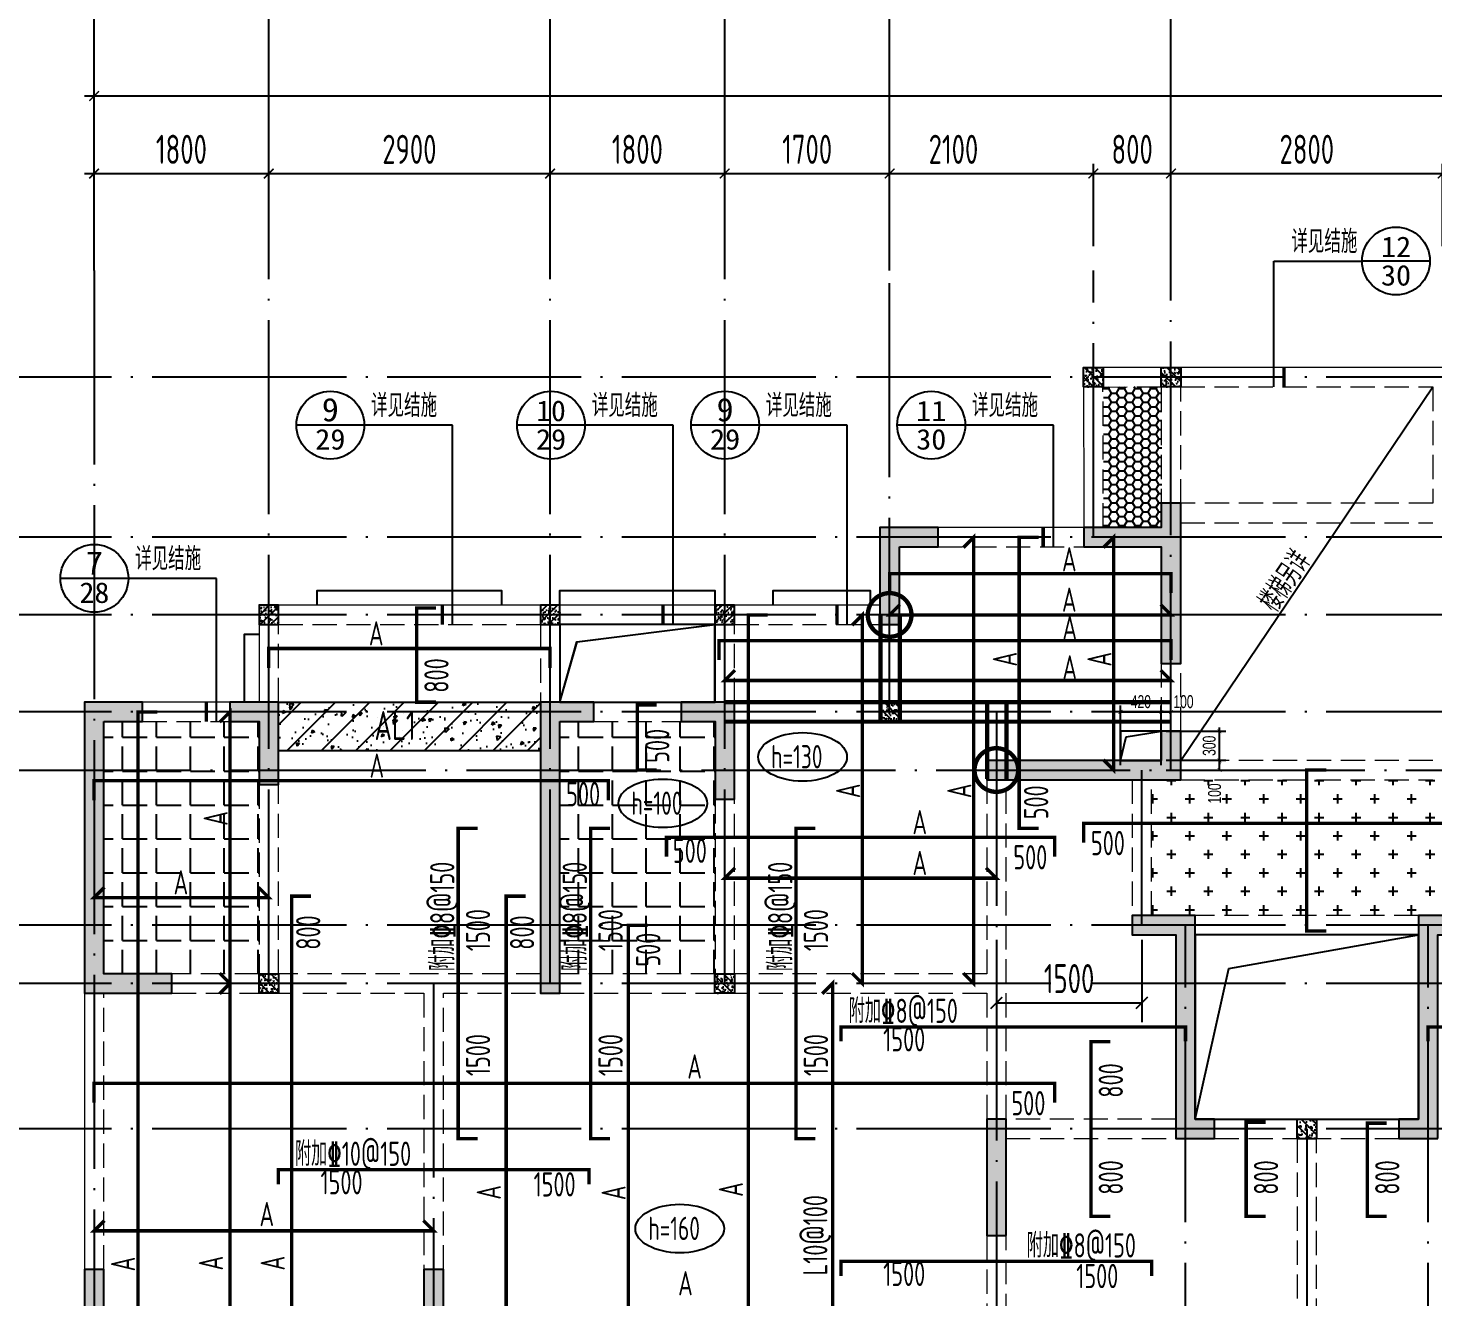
# Model space of a CAD drawing. Extents: x -461650 to 361314, y 245336 to 769729.
# Drawn here: x -11996 to 2484, y 435404 to 448485 of the extents above; entities that cross this region are included whole.
import ezdxf
from ezdxf.enums import TextEntityAlignment as Align

# ---------------------------------------------------------------- set-up
doc = ezdxf.new("R2010")
doc.units = 0
doc.header["$LTSCALE"] = 1000
doc.linetypes.add('DASH', pattern=[0.35, 0.25, -0.1])
doc.linetypes.add('DOTE', pattern=[2.42, 2, -0.2, 0.02, -0.2])
doc.layers.get('0').update_dxf_attribs({"linetype": 'CONTINUOUS'})
doc.layers.get('DEFPOINTS').update_dxf_attribs({"linetype": 'CONTINUOUS'})
doc.layers.add('+公共字体', color=7, linetype='CONTINUOUS', lineweight=20)
for name, color, linetype in [('A-AXIS', 1, 'CONTINUOUS'), ('A-DOTE', 10, 'DOTE'), ('BEAM', 4, 'DASH'), ('DIM_IDEN', 67, 'CONTINUOUS'), ('PUB_TEXT', 2, 'CONTINUOUS'), ('ROOF', 183, 'CONTINUOUS'), ('S-B板填充', 251, 'CONTINUOUS'), ('S-B板标注', 3, 'CONTINUOUS'), ('S-B板配筋', 6, 'CONTINUOUS'), ('S-B板配筋号', 7, 'CONTINUOUS'), ('S-C承台编号', 6, 'CONTINUOUS'), ('S-D洞口', 4, 'CONTINUOUS'), ('S-D洞口标注', 3, 'CONTINUOUS'), ('S-L主梁线', 4, 'DASH'), ('S-Q墙填充', 252, 'CONTINUOUS'), ('S-Q墙实线', 6, 'CONTINUOUS'), ('S-Q墙标注', 3, 'CONTINUOUS'), ('S-Y一般标注', 3, 'CONTINUOUS'), ('S-板正筋', 2, 'CONTINUOUS'), ('S-构造柱', 212, 'CONTINUOUS'), ('TEXT', 2, 'CONTINUOUS'), ('水平筋标注', 7, 'CONTINUOUS'), ('看线', 251, 'CONTINUOUS')]:
    doc.layers.add(name, color=color, linetype=linetype)
doc.layers.add('配箍校核', color=34, linetype='CONTINUOUS', plot=False)
doc.styles.add('_TCH_AXIS', font='COMPLEX', dxfattribs={"bigfont": 'GBCBIG'})
doc.styles.add('_TCH_LABEL', font='simhei.ttf')
doc.styles.add('TSSD_DIMENSION', font='Tssdeng.shx', dxfattribs={"width": 0.7, "bigfont": 'tssdchn.shx'})
doc.styles.add('TSSD_REIN', font='tssdeng.shx', dxfattribs={"width": 0.7, "height": 300, "bigfont": 'tssdchn.shx'})
doc.styles.add('结构文字', font='zstxt.shx', dxfattribs={"width": 0.7, "bigfont": 'zshz.shx'})
doc.dimstyles.new('STRUCK', dxfattribs={"dimtxt": 400, "dimasz": 121, "dimexe": 200, "dimexo": 150, "dimgap": 115, "dimtad": 1, "dimdec": 0, "dimdsep": 46, "dimtxsty": '结构文字', "dimblk": 'ARCHTICK', "dimcen": 400, "dimclrd": 3, "dimclre": 3, "dimclrt": 7, "dimadec": 0, "dimazin": 0, "dimtfac": 1, "dimtdec": 0, "dimtix": 1, "dimtmove": 2, "dimatfit": 3, "dimldrblk": '_DIMX', "dimfxl": 0, "dimtolj": 1, "dimtzin": 0, "dimarcsym": 0})
doc.dimstyles.new('STRUCK30', dxfattribs={"dimscale": 0.33333, "dimtxt": 400, "dimasz": 121, "dimexe": 200, "dimexo": 150, "dimgap": 115, "dimtad": 1, "dimdec": 0, "dimdsep": 46, "dimtxsty": '结构文字', "dimblk": 'ARCHTICK', "dimcen": 400, "dimclrd": 3, "dimclre": 3, "dimclrt": 7, "dimadec": 0, "dimazin": 0, "dimtfac": 1, "dimtdec": 0, "dimtix": 1, "dimtmove": 2, "dimatfit": 3, "dimldrblk": '_DIMX', "dimfxl": 0, "dimtolj": 1, "dimtzin": 0, "dimarcsym": 0})
doc.dimstyles.new('TSSD_100_100', dxfattribs={"dimtxt": 300, "dimasz": 100, "dimexe": 100, "dimexo": 250, "dimgap": 100, "dimtad": 1, "dimdec": 0, "dimzin": 0, "dimdsep": 46, "dimtxsty": 'TSSD_DIMENSION', "dimblk": 'ARCHTICK', "dimcen": 0, "dimdle": 100, "dimclrt": 7, "dimadec": 0, "dimazin": 0, "dimtfac": 1, "dimtdec": 0, "dimtix": 1, "dimtmove": 2, "dimatfit": 3, "dimldrblk": 'ARCHTICK', "dimfxl": 0, "dimtolj": 1, "dimtzin": 0, "dimarcsym": 0})

# ---------------------------------------------------------------- blocks, each defined once
blk = doc.blocks.new('_ArchTick')
at = {"color": 0, "linetype": 'ByBlock', "const_width": 0.15}
blk.add_lwpolyline([(-0.5, -0.5), (0.5, 0.5)], dxfattribs=at)
blk = doc.blocks.new('*D289')
at = {"layer": 'DEFPOINTS', "color": 0}
for p in [(6400, 19250), (4600, 18250), (6400, 18250)]:
    blk.add_point(p, dxfattribs=at)
at = {"layer": 'S-Y一般标注', "color": 0, "lineweight": -2}
for p, q in [((4600, 18500), (4600, 19350)), ((6400, 18500), (6400, 19350)), ((4500, 19250), (6500, 19250))]:
    blk.add_line(p, q, dxfattribs=at)
at = {"layer": 'S-Y一般标注', "color": 0, "lineweight": -2, "xscale": 100, "yscale": 100, "zscale": 100, "rotation": 180}
blk.add_blockref('_ArchTick', (4600, 19250), dxfattribs=at)
at = {"layer": 'S-Y一般标注', "color": 0, "lineweight": -2, "xscale": 100, "yscale": 100, "zscale": 100}
blk.add_blockref('_ArchTick', (6400, 19250), dxfattribs=at)
at = {"layer": 'S-Y一般标注', "color": 7, "insert": (5500, 19500), "char_height": 300, "attachment_point": 5, "style": 'TSSD_DIMENSION'}
blk.add_mtext('\\A1;1800', dxfattribs=at)
blk = doc.blocks.new('*D290')
at = {"layer": 'DEFPOINTS', "color": 0}
for p in [(9300, 19250), (6400, 18250), (9300, 18250)]:
    blk.add_point(p, dxfattribs=at)
at = {"layer": 'S-Y一般标注', "color": 0, "lineweight": -2}
for p, q in [((6400, 18500), (6400, 19350)), ((9300, 18500), (9300, 19350)), ((6300, 19250), (9400, 19250))]:
    blk.add_line(p, q, dxfattribs=at)
at = {"layer": 'S-Y一般标注', "color": 0, "lineweight": -2, "xscale": 100, "yscale": 100, "zscale": 100, "rotation": 180}
blk.add_blockref('_ArchTick', (6400, 19250), dxfattribs=at)
at = {"layer": 'S-Y一般标注', "color": 0, "lineweight": -2, "xscale": 100, "yscale": 100, "zscale": 100}
blk.add_blockref('_ArchTick', (9300, 19250), dxfattribs=at)
at = {"layer": 'S-Y一般标注', "color": 7, "insert": (7850, 19500), "char_height": 300, "attachment_point": 5, "style": 'TSSD_DIMENSION'}
blk.add_mtext('\\A1;2900', dxfattribs=at)
blk = doc.blocks.new('*D291')
at = {"layer": 'DEFPOINTS', "color": 0}
for p in [(11100, 19250), (9300, 18250), (11100, 18250)]:
    blk.add_point(p, dxfattribs=at)
at = {"layer": 'S-Y一般标注', "color": 0, "lineweight": -2}
for p, q in [((9300, 18500), (9300, 19350)), ((11100, 18500), (11100, 19350)), ((9200, 19250), (11200, 19250))]:
    blk.add_line(p, q, dxfattribs=at)
at = {"layer": 'S-Y一般标注', "color": 0, "lineweight": -2, "xscale": 100, "yscale": 100, "zscale": 100, "rotation": 180}
blk.add_blockref('_ArchTick', (9300, 19250), dxfattribs=at)
at = {"layer": 'S-Y一般标注', "color": 0, "lineweight": -2, "xscale": 100, "yscale": 100, "zscale": 100}
blk.add_blockref('_ArchTick', (11100, 19250), dxfattribs=at)
at = {"layer": 'S-Y一般标注', "color": 7, "insert": (10200, 19500), "char_height": 300, "attachment_point": 5, "style": 'TSSD_DIMENSION'}
blk.add_mtext('\\A1;1800', dxfattribs=at)
blk = doc.blocks.new('*D292')
at = {"layer": 'DEFPOINTS', "color": 0}
for p in [(12800, 19250), (11100, 18250), (12800, 18250)]:
    blk.add_point(p, dxfattribs=at)
at = {"layer": 'S-Y一般标注', "color": 0, "lineweight": -2}
for p, q in [((11100, 18500), (11100, 19350)), ((12800, 18500), (12800, 19350)), ((11000, 19250), (12900, 19250))]:
    blk.add_line(p, q, dxfattribs=at)
at = {"layer": 'S-Y一般标注', "color": 0, "lineweight": -2, "xscale": 100, "yscale": 100, "zscale": 100, "rotation": 180}
blk.add_blockref('_ArchTick', (11100, 19250), dxfattribs=at)
at = {"layer": 'S-Y一般标注', "color": 0, "lineweight": -2, "xscale": 100, "yscale": 100, "zscale": 100}
blk.add_blockref('_ArchTick', (12800, 19250), dxfattribs=at)
at = {"layer": 'S-Y一般标注', "color": 7, "insert": (11950, 19500), "char_height": 300, "attachment_point": 5, "style": 'TSSD_DIMENSION'}
blk.add_mtext('\\A1;1700', dxfattribs=at)
blk = doc.blocks.new('*D293')
at = {"layer": 'DEFPOINTS', "color": 0}
for p in [(14900, 19250), (12800, 18250), (14900, 18250)]:
    blk.add_point(p, dxfattribs=at)
at = {"layer": 'S-Y一般标注', "color": 0, "lineweight": -2}
for p, q in [((12800, 18500), (12800, 19350)), ((14900, 18500), (14900, 19350)), ((12700, 19250), (15000, 19250))]:
    blk.add_line(p, q, dxfattribs=at)
at = {"layer": 'S-Y一般标注', "color": 0, "lineweight": -2, "xscale": 100, "yscale": 100, "zscale": 100, "rotation": 180}
blk.add_blockref('_ArchTick', (12800, 19250), dxfattribs=at)
at = {"layer": 'S-Y一般标注', "color": 0, "lineweight": -2, "xscale": 100, "yscale": 100, "zscale": 100}
blk.add_blockref('_ArchTick', (14900, 19250), dxfattribs=at)
at = {"layer": 'S-Y一般标注', "color": 7, "insert": (13458, 19500), "char_height": 300, "attachment_point": 5, "style": 'TSSD_DIMENSION'}
blk.add_mtext('\\A1;2100', dxfattribs=at)
blk = doc.blocks.new('*D294')
at = {"layer": 'DEFPOINTS', "color": 0}
for p in [(18500, 19250), (15700, 18250), (18500, 18250)]:
    blk.add_point(p, dxfattribs=at)
at = {"layer": 'S-Y一般标注', "color": 0, "lineweight": -2}
for p, q in [((15700, 18500), (15700, 19350)), ((18500, 18500), (18500, 19350)), ((15600, 19250), (18600, 19250))]:
    blk.add_line(p, q, dxfattribs=at)
at = {"layer": 'S-Y一般标注', "color": 0, "lineweight": -2, "xscale": 100, "yscale": 100, "zscale": 100, "rotation": 180}
blk.add_blockref('_ArchTick', (15700, 19250), dxfattribs=at)
at = {"layer": 'S-Y一般标注', "color": 0, "lineweight": -2, "xscale": 100, "yscale": 100, "zscale": 100}
blk.add_blockref('_ArchTick', (18500, 19250), dxfattribs=at)
at = {"layer": 'S-Y一般标注', "color": 7, "insert": (17100, 19500), "char_height": 300, "attachment_point": 5, "style": 'TSSD_DIMENSION'}
blk.add_mtext('\\A1;2800', dxfattribs=at)
blk = doc.blocks.new('*D311')
at = {"layer": 'DEFPOINTS', "color": 0}
for p in [(54600, 20050), (4600, 18250), (54600, 18250)]:
    blk.add_point(p, dxfattribs=at)
at = {"layer": 'S-Y一般标注', "color": 0, "lineweight": -2}
for p, q in [((4600, 18500), (4600, 20150)), ((54600, 18500), (54600, 20150)), ((4500, 20050), (54700, 20050))]:
    blk.add_line(p, q, dxfattribs=at)
at = {"layer": 'S-Y一般标注', "color": 0, "lineweight": -2, "xscale": 100, "yscale": 100, "zscale": 100, "rotation": 180}
blk.add_blockref('_ArchTick', (4600, 20050), dxfattribs=at)
at = {"layer": 'S-Y一般标注', "color": 0, "lineweight": -2, "xscale": 100, "yscale": 100, "zscale": 100}
blk.add_blockref('_ArchTick', (54600, 20050), dxfattribs=at)
at = {"layer": 'S-Y一般标注', "color": 7, "insert": (29600, 20300), "char_height": 300, "attachment_point": 5, "style": 'TSSD_DIMENSION'}
blk.add_mtext('\\A1;50000', dxfattribs=at)
blk = doc.blocks.new('*D322')
at = {"layer": 'DEFPOINTS', "color": 0}
for p in [(15700, 19250), (14900, 18250), (15700, 18250)]:
    blk.add_point(p, dxfattribs=at)
at = {"layer": 'S-Y一般标注', "color": 0, "lineweight": -2}
for p, q in [((14900, 18500), (14900, 19350)), ((15700, 18500), (15700, 19350)), ((14800, 19250), (15800, 19250))]:
    blk.add_line(p, q, dxfattribs=at)
at = {"layer": 'S-Y一般标注', "color": 0, "lineweight": -2, "xscale": 100, "yscale": 100, "zscale": 100, "rotation": 180}
blk.add_blockref('_ArchTick', (14900, 19250), dxfattribs=at)
at = {"layer": 'S-Y一般标注', "color": 0, "lineweight": -2, "xscale": 100, "yscale": 100, "zscale": 100}
blk.add_blockref('_ArchTick', (15700, 19250), dxfattribs=at)
at = {"layer": 'S-Y一般标注', "color": 7, "insert": (15300, 19500), "char_height": 300, "attachment_point": 5, "style": 'TSSD_DIMENSION'}
blk.add_mtext('\\A1;800', dxfattribs=at)
blk = doc.blocks.new('20210729.03504727')
at = {"layer": '看线', "color": 202, "ltscale": 0.5}
for points in [[(1800, 10800), (1800, 10950), (3700, 10950), (3700, 10800)], [(4300, 10800), (4300, 10950), (5900, 10950), (5900, 10800)], [(6500, 10800), (6500, 10950), (7500, 10950), (7500, 10800)], [(1050, 9800), (1050, 10500), (1200, 10500)]]:
    blk.add_lwpolyline(points, dxfattribs=at)
blk = doc.blocks.new('*D2920')
at = {"layer": 'DEFPOINTS', "color": 0}
for p in [(-316, 441236), (284, 441236), (-316, 440936)]:
    blk.add_point(p, dxfattribs=at)
at = {"layer": 'S-D洞口标注', "color": 3, "lineweight": -2}
for p, q in [((-266, 441236), (351, 441236)), ((284, 441236), (284, 441276)), ((284, 440936), (284, 441236)), ((-266, 440936), (351, 440936)), ((284, 440936), (284, 440895))]:
    blk.add_line(p, q, dxfattribs=at)
at = {"layer": 'S-D洞口标注', "color": 3, "lineweight": -2, "xscale": 40.33293, "yscale": 40.33293, "zscale": 40.33293}
for p, rotation in [((284, 441236), 270), ((284, 440936), 90)]:
    blk.add_blockref('_ArchTick', p, dxfattribs=dict(at, rotation=rotation))
at = {"layer": 'S-D洞口标注', "color": 7, "insert": (179, 441086), "char_height": 133.3, "attachment_point": 5, "rotation": 90, "style": '结构文字'}
blk.add_mtext('\\A1;300', dxfattribs=at)
blk = doc.blocks.new('_DIMX')
blk.add_line((-150, 0), (150, 0))
at = {"const_width": 50}
blk.add_lwpolyline([(-70, -70), (70, 70)], dxfattribs=at)
blk = doc.blocks.new('*D2921')
at = {"layer": 'DEFPOINTS', "color": 0}
for p in [(-316, 441435), (-736, 440835), (-316, 440836)]:
    blk.add_point(p, dxfattribs=at)
at = {"layer": 'S-D洞口标注', "color": 3, "lineweight": -2}
for p, q in [((-736, 440885), (-736, 441502)), ((-736, 441435), (-316, 441435)), ((-316, 440886), (-316, 441502))]:
    blk.add_line(p, q, dxfattribs=at)
at = {"layer": 'S-D洞口标注', "color": 3, "lineweight": -2, "xscale": 40.33293, "yscale": 40.33293, "zscale": 40.33293, "rotation": 180}
blk.add_blockref('_ArchTick', (-736, 441435), dxfattribs=at)
at = {"layer": 'S-D洞口标注', "color": 3, "lineweight": -2, "xscale": 40.33293, "yscale": 40.33293, "zscale": 40.33293}
blk.add_blockref('_ArchTick', (-316, 441435), dxfattribs=at)
at = {"layer": 'S-D洞口标注', "color": 7, "insert": (-526, 441540), "char_height": 133.3, "attachment_point": 5, "style": '结构文字'}
blk.add_mtext('\\A1;420', dxfattribs=at)
blk = doc.blocks.new('*D2922')
at = {"layer": 'DEFPOINTS', "color": 0}
for p in [(-216, 441435), (-316, 440836), (-216, 440836)]:
    blk.add_point(p, dxfattribs=at)
at = {"layer": 'S-D洞口标注', "color": 3, "lineweight": -2}
for p, q in [((-316, 440886), (-316, 441502)), ((-316, 441435), (-216, 441435)), ((-216, 440886), (-216, 441502))]:
    blk.add_line(p, q, dxfattribs=at)
at = {"layer": 'S-D洞口标注', "color": 3, "lineweight": -2, "xscale": 40.33293, "yscale": 40.33293, "zscale": 40.33293, "rotation": 180}
blk.add_blockref('_ArchTick', (-316, 441435), dxfattribs=at)
at = {"layer": 'S-D洞口标注', "color": 3, "lineweight": -2, "xscale": 40.33293, "yscale": 40.33293, "zscale": 40.33293}
blk.add_blockref('_ArchTick', (-216, 441435), dxfattribs=at)
at = {"layer": 'S-D洞口标注', "color": 7, "insert": (-87, 441540), "char_height": 133.3, "attachment_point": 5, "style": '结构文字'}
blk.add_mtext('\\A1;100', dxfattribs=at)
blk = doc.blocks.new('*D2923')
at = {"layer": 'DEFPOINTS', "color": 0}
for p in [(-316, 440936), (284, 440936), (-316, 440836)]:
    blk.add_point(p, dxfattribs=at)
at = {"layer": 'S-D洞口标注', "color": 3, "lineweight": -2}
for p, q in [((-266, 440936), (351, 440936)), ((284, 440836), (284, 440936)), ((-266, 440836), (351, 440836))]:
    blk.add_line(p, q, dxfattribs=at)
at = {"layer": 'S-D洞口标注', "color": 3, "lineweight": -2, "xscale": 40.33293, "yscale": 40.33293, "zscale": 40.33293}
for p, rotation in [((284, 440936), 90), ((284, 440836), 270)]:
    blk.add_blockref('_ArchTick', p, dxfattribs=dict(at, rotation=rotation))
at = {"layer": 'S-D洞口标注', "color": 7, "insert": (234, 440594), "char_height": 133.3, "attachment_point": 5, "rotation": 90, "style": '结构文字'}
blk.add_mtext('\\A1;100', dxfattribs=at)
blk = doc.blocks.new('20210803.22403995')
at = {"layer": '+公共字体', "color": 2, "const_width": 45}
for points in [[(-856038, -168387, 1), (-856038, -167937, 1), (-856038, -168387, -1)], [(-854938, -169986, 1), (-854938, -169536, 1), (-854938, -169986, -1)]]:
    blk.add_lwpolyline(points, format="xyb", dxfattribs=at)
blk = doc.blocks.new('20210807.15312446')
at = {"layer": 'S-Q墙填充'}
h = blk.add_hatch(color=252, dxfattribs=at)
h.dxf.hatch_style = 1
h.paths.add_polyline_path([(72216, 67840), (72216, 68190), (72016, 68190), (72016, 67940), (71216, 67940), (71216, 67740), (72016, 67740), (72016, 66540), (72216, 66540)])
h = blk.add_hatch(color=252, dxfattribs=at)
h.dxf.hatch_style = 1
h.paths.add_polyline_path([(69316, 67740), (69716, 67740), (69716, 67940), (69116, 67940), (69116, 66940), (69316, 66940)])
h = blk.add_hatch(color=252, dxfattribs=at)
h.dxf.hatch_style = 1
h.paths.add_polyline_path([(61116, 65940), (61516, 65940), (61516, 66140), (60916, 66140), (60916, 63140), (61816, 63140), (61816, 63340), (61116, 63340)])
h = blk.add_hatch(color=252, dxfattribs=at)
h.dxf.hatch_style = 1
h.paths.add_polyline_path([(62916, 66140), (62416, 66140), (62416, 65940), (62716, 65940), (62716, 65290), (62916, 65290)])
h = blk.add_hatch(color=252, dxfattribs=at)
h.dxf.hatch_style = 1
h.paths.add_polyline_path([(65816, 65940), (66166, 65940), (66166, 66140), (65616, 66140), (65616, 63140), (65816, 63140)])
h = blk.add_hatch(color=252, dxfattribs=at)
h.dxf.hatch_style = 1
h.paths.add_polyline_path([(67616, 66140), (67066, 66140), (67066, 65940), (67416, 65940), (67416, 65140), (67616, 65140)])
h = blk.add_hatch(color=252, dxfattribs=at)
h.dxf.hatch_style = 1
h.paths.add_polyline_path([(72216, 65340), (72216, 65840), (72016, 65840), (72016, 65540), (71816, 65540), (70216, 65540), (70216, 65340), (71816, 65340)])
h = blk.add_hatch(color=252, dxfattribs=at)
h.dxf.hatch_style = 1
h.paths.add_polyline_path([(72366, 61840), (72366, 63940), (71716, 63940), (71716, 63740), (72166, 63740), (72166, 61640), (72566, 61640), (72566, 61840)])
h = blk.add_hatch(color=252, dxfattribs=at)
h.dxf.hatch_style = 1
h.paths.add_polyline_path([(74866, 61640), (74866, 63740), (75316, 63740), (75316, 63940), (74666, 63940), (74666, 61840), (74466, 61840), (74466, 61640)])
h = blk.add_hatch(color=252, dxfattribs=at)
h.dxf.hatch_style = 1
h.paths.add_polyline_path([(70416, 60640), (70416, 61840), (70216, 61840), (70216, 60640)])
h = blk.add_hatch(color=252, dxfattribs=at)
h.dxf.hatch_style = 1
h.paths.add_polyline_path([(61116, 58640), (61116, 60290), (60916, 60290), (60916, 58640)])
h = blk.add_hatch(color=252, dxfattribs=at)
h.dxf.hatch_style = 1
h.paths.add_polyline_path([(64616, 60290), (64416, 60290), (64416, 58840), (63716, 58840), (63616, 58840), (63616, 58640), (63716, 58640), (64616, 58640)])
at = {"layer": 'S-D洞口', "color": 5}
for points in [[(65816, 66140), (67416, 66140), (67416, 66940), (65816, 66940), (65816, 66140), (65993, 66762), (67416, 66940)], [(72366, 61840), (74666, 61840), (74666, 63740), (72366, 63740), (72366, 61840), (72712, 63393), (74666, 63740)]]:
    blk.add_lwpolyline(points, dxfattribs=at)
at = {"layer": 'S-L主梁线', "linetype": 'ByBlock', "lineweight": 18}
for p, q in [((72116, 69590), (71215, 69589)), ((71215, 69589), (71216, 67940)), ((74915, 69590), (72116, 69590)), ((71216, 67940), (69716, 67940)), ((62716, 67140), (62716, 66140)), ((65716, 67140), (62716, 67140)), ((67516, 67140), (65716, 67140)), ((69116, 67140), (67516, 67140)), ((65816, 66940), (67416, 66940)), ((65816, 66140), (65816, 66940)), ((67416, 66940), (67416, 66140)), ((62416, 66140), (61516, 66140)), ((67066, 66140), (66166, 66140)), ((72366, 63740), (74666, 63740)), ((60916, 63140), (60916, 60290)), ((73516, 61840), (72566, 61840)), ((74466, 61840), (73516, 61840))]:
    blk.add_line(p, q, dxfattribs=at)
at = {"layer": 'S-L主梁线', "linetype": 'DASH', "lineweight": 18}
for p, q in [((71415, 69389), (72016, 69390)), ((71416, 67940), (71415, 69389)), ((72016, 69390), (72016, 68190)), ((72216, 69390), (74815, 69390)), ((72216, 68190), (72216, 69390)), ((74815, 69390), (74816, 68190)), ((74816, 68190), (72216, 68190)), ((72216, 67990), (74816, 67990)), ((69716, 67740), (71216, 67740)), ((62916, 66940), (65616, 66940)), ((62916, 66140), (62916, 66940)), ((65616, 66940), (65616, 66140)), ((67616, 66940), (69116, 66940)), ((67616, 66140), (67616, 66940)), ((72016, 66540), (72016, 65840)), ((72216, 65840), (72216, 66540)), ((61516, 65940), (62416, 65940)), ((66166, 65940), (67066, 65940)), ((74816, 65540), (72216, 65540)), ((70216, 65340), (70216, 63340)), ((70416, 63240), (70416, 65340)), ((71716, 65340), (71716, 63940)), ((71916, 63940), (71916, 65340)), ((72216, 65340), (74816, 65340)), ((62716, 65290), (62716, 63340)), ((62916, 63340), (62916, 65290)), ((67416, 65140), (67416, 63340)), ((67616, 63340), (67616, 65140)), ((74666, 63940), (72366, 63940)), ((62716, 63340), (61816, 63340)), ((64516, 63340), (62916, 63340)), ((65616, 63340), (64516, 63340)), ((67416, 63340), (65816, 63340)), ((70216, 63340), (67616, 63340)), ((61116, 60290), (61116, 63140)), ((61816, 63140), (62816, 63140)), ((62816, 63140), (64416, 63140)), ((64416, 63140), (64416, 60290)), ((64616, 63140), (65616, 63140)), ((64616, 60290), (64616, 63140)), ((65816, 63140), (67516, 63140)), ((67516, 63140), (70216, 63140)), ((70216, 63140), (70216, 61840)), ((70416, 61840), (70416, 63240)), ((72166, 61840), (70416, 61840)), ((70416, 61640), (72166, 61640)), ((72566, 61640), (73516, 61640)), ((73416, 61640), (73416, 57640)), ((73516, 61640), (74466, 61640)), ((73616, 57640), (73616, 61640)), ((70216, 60640), (70216, 59090)), ((70416, 59090), (70416, 60640))]:
    blk.add_line(p, q, dxfattribs=at)
at = {"layer": 'S-Q墙实线'}
for points in [[(72216, 67840), (72216, 68190), (72016, 68190), (72016, 67940), (71216, 67940), (71216, 67740), (72016, 67740), (72016, 66540), (72216, 66540), (72216, 67840)], [(63716, 58840), (63616, 58840), (63616, 58640), (63716, 58640), (64616, 58640), (64616, 60290), (64416, 60290), (64416, 58840), (63716, 58840)]]:
    blk.add_lwpolyline(points, dxfattribs=at)
for points in [[(69316, 67740), (69716, 67740), (69716, 67940), (69116, 67940), (69116, 66940), (69316, 66940)], [(61116, 65940), (61516, 65940), (61516, 66140), (60916, 66140), (60916, 63140), (61816, 63140), (61816, 63340), (61116, 63340)], [(62916, 66140), (62416, 66140), (62416, 65940), (62716, 65940), (62716, 65290), (62916, 65290)], [(65816, 65940), (66166, 65940), (66166, 66140), (65616, 66140), (65616, 63140), (65816, 63140)], [(67616, 66140), (67066, 66140), (67066, 65940), (67416, 65940), (67416, 65140), (67616, 65140)], [(72216, 65340), (72216, 65840), (72016, 65840), (72016, 65540), (71816, 65540), (70216, 65540), (70216, 65340), (71816, 65340)], [(72366, 61840), (72366, 63940), (71716, 63940), (71716, 63740), (72166, 63740), (72166, 61640), (72566, 61640), (72566, 61840)], [(74866, 61640), (74866, 63740), (75316, 63740), (75316, 63940), (74666, 63940), (74666, 61840), (74466, 61840), (74466, 61640)], [(70416, 60640), (70416, 61840), (70216, 61840), (70216, 60640)], [(61116, 58640), (61116, 60290), (60916, 60290), (60916, 58640)]]:
    blk.add_lwpolyline(points, close=True, dxfattribs=at)
blk = doc.blocks.new('20210730.02141516')
at = {"layer": 'S-构造柱'}
h = blk.add_hatch(dxfattribs=at)
h.set_pattern_fill('ARMORED', color=256, scale=15, angle=-90, style=0)
h.set_pattern_definition([(320, (-154189.41, 3278673.45), (-9.4128202, -107.5890274), [11.25, -123.75]), (265, (-154189.41, 3278673.45), (112.82882, 20.8127), [9, -99]), (10.4514, (-154190.19, 3278664.49), (103.4159313, -86.7764073), [9.5610285, -105.1713168]), (316.1842, (-154159.41, 3278673.45), (-24.827852, -160.0861573), [16.875, -185.625]), (6.6356, (-154161.48, 3278660.11), (146.117681, -140.199406), [14.341543, -157.75695]), (261.1842, (-154159.41, 3278673.45), (146.11779, -140.199292), [13.5, -148.5]), (291, (-154166.91, 3278658.45), (-60.3928336, -89.5360578), [11.25, -123.75]), (236, (-154166.91, 3278658.45), (108.7725068, -36.4972998), [9, -99]), (341.4514, (-154171.94, 3278650.99), (48.3795745, -126.0333943), [9.5610285, -105.1713168]), (307.5, (-154189.41, 3278673.454), (49.93407807, -1.8239783), [0, -97.8, 0, -100.5, 0, -99.375]), (277.5, (-154189.41, 3278673.454), (59.1617568, -39.4604306), [0, -57.3, 0, -95.55, 0, -37.875]), (237.5, (-154189.41, 3278706.904), (-3.38323076, -80.07336543), [0, -37.5, 0, -117, 0, -155.25]), (227.5, (-154189.41, 3278721.904), (15.0157473, -87.4779254), [0, -48.75, 0, -77.7, 0, -110.25]), (315, (-154189.41, 3278673.454), (53.0330086, 53.0330086), [])])
h.paths.add_polyline_path([(200, 200), (200, 0), (0, 0), (0, 200)])
blk.add_lwpolyline([(200, 200), (200, 0), (0, 0), (0, 200)], close=True, dxfattribs=at)
blk = doc.blocks.new('20210809.18285270')
at = {"layer": 'ROOF', "rotation": 359.9999999538236}
for p in [(10300, 12550), (11100, 12550), (8200, 9100)]:
    blk.add_blockref('20210730.02141516', p, dxfattribs=at)
at = {"layer": 'ROOF', "xscale": -1}
for p in [(2000, 10100), (4900, 10100), (6700, 10100)]:
    blk.add_blockref('20210730.02141516', p, dxfattribs=at)
at = {"layer": 'ROOF'}
for p in [(1800, 6300), (6500, 6300), (12500, 4800)]:
    blk.add_blockref('20210730.02141516', p, dxfattribs=at)
blk = doc.blocks.new('*D431')
at = {"layer": 'DEFPOINTS', "color": 0}
for p in [(-205458, -4859), (-203959, -4859), (-203959, -5659)]:
    blk.add_point(p, dxfattribs=at)
at = {"layer": 'S-Q墙标注', "color": 3, "lineweight": -2}
for p, q in [((-205458, -5009), (-205458, -5859)), ((-203959, -5009), (-203959, -5859)), ((-205458, -5659), (-203959, -5659))]:
    blk.add_line(p, q, dxfattribs=at)
at = {"layer": 'S-Q墙标注', "color": 3, "lineweight": -2, "xscale": 121, "yscale": 121, "zscale": 121, "rotation": 180}
blk.add_blockref('_ArchTick', (-205458, -5659), dxfattribs=at)
at = {"layer": 'S-Q墙标注', "color": 3, "lineweight": -2, "xscale": 121, "yscale": 121, "zscale": 121}
blk.add_blockref('_ArchTick', (-203959, -5659), dxfattribs=at)
at = {"layer": 'S-Q墙标注', "color": 7, "insert": (-204709, -5409), "char_height": 300, "attachment_point": 5, "style": 'TSSD_REIN'}
blk.add_mtext('\\A1;1500', dxfattribs=at)
blk = doc.blocks.new('20210810.07360379')
at = {"layer": 'DIM_IDEN'}
for p, q in [((12508, 15853), (13417, 15853)), ((12508, 14555), (12508, 15853)), ((14117, 15853), (13417, 15853)), ((3132, 14161), (2432, 14161)), ((4041, 14161), (3132, 14161)), ((4041, 12105), (4041, 14161)), ((5407, 14161), (4707, 14161)), ((6316, 14161), (5407, 14161)), ((6316, 12105), (6316, 14161)), ((7201, 14161), (6501, 14161)), ((8110, 14161), (7201, 14161)), ((8110, 12105), (8110, 14161)), ((9326, 14161), (8626, 14161)), ((10235, 14161), (9326, 14161)), ((10235, 12905), (10235, 14161)), ((700, 12581), (0, 12581)), ((1609, 12581), (700, 12581)), ((1609, 11105), (1609, 12581))]:
    blk.add_line(p, q, dxfattribs=at)
at = {"layer": 'DIM_IDEN', "const_width": 35}
for points in [[(12613, 14555), (12613, 14755)], [(10130, 12905), (10130, 13105)], [(3936, 12105), (3936, 12305)], [(6211, 12105), (6211, 12305)], [(8005, 12105), (8005, 12305)], [(1504, 11105), (1504, 11305)]]:
    blk.add_lwpolyline(points, dxfattribs=at)
at = {"layer": 'DIM_IDEN'}
for centre in [(13767, 15853), (2782, 14161), (5057, 14161), (6851, 14161), (8976, 14161), (350, 12581)]:
    blk.add_circle(centre, 350, dxfattribs=at)
at = {"layer": 'PUB_TEXT', "style": '_TCH_AXIS'}
for p in [(12688, 15936), (3202, 14245), (5477, 14245), (7271, 14245), (9396, 14245), (770, 12665)]:
    blk.add_text('详见结施', height=236.3, dxfattribs=at).set_placement(p)
at = {"layer": 'PUB_TEXT', "style": '_TCH_LABEL'}
for s, height, width, p, p2 in [('12', 211.6, 1.022989, (13612, 15894), (13923, 15894)), ('30', 212, 1.017143, (13612, 15600), (13922, 15600)), ('9', 242, 1.011364, (2694, 14200), (2870, 14200)), ('10', 213.8, 0.988889, (4905, 14202), (5209, 14202)), ('9', 242, 1.011364, (6763, 14200), (6939, 14200)), ('11', 210.8, 1.034884, (8819, 14202), (9133, 14202)), ('29', 211.6, 1.022989, (2626, 13909), (2938, 13909)), ('29', 211.6, 1.022989, (4902, 13909), (5213, 13909)), ('29', 211.6, 1.022989, (6696, 13909), (7007, 13909)), ('30', 212, 1.017143, (8821, 13909), (9131, 13909)), ('7', 241, 1.053254, (259, 12620), (441, 12620)), ('28', 212.3, 1.011364, (196, 12328), (504, 12328))]:
    blk.add_text(s, height=height, dxfattribs=dict(at, width=width)).set_placement(p, p2, align=Align.FIT)
blk = doc.blocks.new('20210726.16395156')
at = {"layer": 'A-AXIS'}
for p, q in [((4600, 18249.9), (4600, 21049.9)), ((6400, 18249.9), (6400, 21049.9)), ((9300, 18249.9), (9300, 21049.9)), ((11100, 18249.9), (11100, 21049.9)), ((12800, 18249.9), (12800, 21049.9)), ((15700, 18249.9), (15700, 21049.9))]:
    blk.add_line(p, q, dxfattribs=at)
at = {"layer": 'A-DOTE'}
for p, q in [((4600, 18249.9), (4600, 3600)), ((6400, 10900), (6400, 18249.9)), ((9300, 10900), (9300, 18249.9)), ((11100, 10900), (11100, 18249.9)), ((12800, 13700), (12800, 18249.9)), ((14900, 15500), (14900, 18249.9)), ((15700, 13100.3), (15700, 18249.9)), ((55600, 17150), (3600, 17150)), ((55600, 15500), (3600, 15500)), ((55600, 14700), (3600, 14700)), ((55600, 13700), (3600, 13700)), ((13900.2, 13700), (13900, 3600)), ((3600, 13100.3), (55600, 13100.3)), ((15400, 11500), (15400, 13100)), ((55600, 11500), (3600, 11500)), ((15850, 3600), (15850, 11500)), ((18350, 3600), (18350, 11500)), ((55600, 10900), (3600, 10900)), ((8100, 10900), (8100, 3600)), ((55600, 9400), (3600, 9400)), ((17100, 9400), (17100, 3600))]:
    blk.add_line(p, q, dxfattribs=at)
at = {"layer": 'S-Y一般标注'}
for base, p1, p2, picture, middle in [((54600, 20049.9), (4600, 18249.9), (54600, 18249.9), '*D311', (29600, 20299.9)), ((6400, 19249.9), (4600, 18249.9), (6400, 18249.9), '*D289', (5500, 19499.9)), ((9300, 19249.9), (6400, 18249.9), (9300, 18249.9), '*D290', (7850, 19499.9)), ((11100, 19249.9), (9300, 18249.9), (11100, 18249.9), '*D291', (10200, 19499.9)), ((12800, 19249.9), (11100, 18249.9), (12800, 18249.9), '*D292', (11950, 19499.9)), ((15700, 19249.9), (14900, 18249.9), (15700, 18249.9), '*D322', (15300, 19499.9)), ((18500, 19249.9), (15700, 18249.9), (18500, 18249.9), '*D294', (17100, 19499.9))]:
    dim = blk.add_linear_dim(base=base, p1=p1, p2=p2, dimstyle='TSSD_100_100', dxfattribs=at)
    dim.commit()
    dim.dimension.update_dxf_attribs({"geometry": picture, "text_midpoint": middle})
dim = blk.add_linear_dim(base=(14900, 19249.9), p1=(12800, 18249.9), p2=(14900, 18249.9), dimstyle='TSSD_100_100', dxfattribs=at)
dim.commit()
dim.dimension.update_dxf_attribs({"geometry": '*D293', "text_midpoint": (13458.1, 19499.9), "dimtype": 160})
blk = doc.blocks.new('20210810.19092027')
at = {"layer": 'S-Q墙标注'}
dim = blk.add_linear_dim(base=(96017.8, 61274), p1=(94518, 62074), p2=(96017.8, 62074), dimstyle='STRUCK', override={"dimtxt": 300, "dimgap": 100, "dimtxsty": 'TSSD_REIN'}, dxfattribs=at)
dim.commit()
dim.dimension.update_dxf_attribs({"geometry": '*D431', "text_midpoint": (95267.9, 61524), "insert": (299976.5, 66933)})

msp = doc.modelspace()

# ---------------------------------------------------------------- hatches: boundary and pattern name
at = {"layer": 'BEAM', "linetype": 'ByBlock'}
h = msp.add_hatch(dxfattribs=at)
h.set_pattern_fill('ARMORED', color=252, scale=50, angle=180, style=0)
h.set_pattern_definition([(230, (-227186.93, 2355456.6), (-358.63009, 31.376067), [37.5, -412.5]), (175, (-227186.93, 2355456.6), (69.37567, -376.09607), [30, -330]), (280.4514, (-227216.8, 2355459.2), (-289.25469, -344.71977), [31.870095, -350.571056]), (226.1842, (-227186.93, 2355356.6), (-533.62052, 82.75951), [56.25, -618.75]), (276.6356, (-227231.4, 2355363.5), (-467.33135, -487.05894), [47.80514, -525.8565]), (171.1842, (-227186.9, 2355356.6), (-467.33097, -487.0593), [45, -495]), (201, (-227236.93, 2355381.6), (-298.453526, 201.309445), [37.5, -412.5]), (146, (-227236.93, 2355381.6), (-121.657666, -362.57502), [30, -330]), (251.4514, (-227261.8, 2355398.36), (-420.111314, -161.26525), [31.870095, -350.571056]), (217.5, (-227186.93, 2355456.59), (-6.079928, -166.446927), [0, -326, 0, -335, 0, -331.25]), (187.5, (-227186.93, 2355456.59), (-131.534769, -197.205856), [0, -191, 0, -318.5, 0, -126.25]), (147.5, (-227075.43, 2355456.59), (-266.911218, 11.277436), [0, -125, 0, -390, 0, -517.5]), (137.5, (-227025.43, 2355456.6), (-291.593085, -50.05249), [0, -162.5, 0, -259, 0, -367.5]), (225, (-227186.93, 2355456.6), (176.776695, -176.776695), [])])
h.paths.add_polyline_path([(-6715.8, 441035.29), (-9415.79, 441035.29), (-9415.79, 441535.29), (-6715.8, 441535.29)])
at = {"layer": 'S-B板填充', "linetype": 'ByBlock'}
h = msp.add_hatch(dxfattribs=at)
h.set_pattern_fill('HONEY', color=252, scale=17.142857, style=0)
h.set_pattern_definition([(0, (54768.33, 260748.74), (81.642857, 47.136514), [54.42857, -108.857143]), (120, (54768.33, 260748.74), (-81.642847, 47.136531), [54.42857, -108.857143]), (60, (54768.33, 260748.74), (1e-05, 94.273045), [-108.857143, 54.42857])])
h.paths.add_polyline_path([(-910.43, 443335.28), (-310.29, 443335.28), (-310.29, 444785.14), (-910.43, 444785.14)])
at = {"layer": 'S-B板填充'}
h = msp.add_hatch(dxfattribs=at)
h.set_pattern_fill('ANGLE', color=252, scale=50, style=0)
h.set_pattern_definition([(0, (86418.14, 293091.4), (0, 349.25), [254, -95.25]), (90, (86418.14, 293091.4), (-349.25, 2e-14), [254, -95.25])])
h.paths.add_polyline_path([(-11215.81, 441335.28), (-9615.79, 441335.28), (-9615.79, 438735.28), (-11215.81, 438735.28)])
h = msp.add_hatch(dxfattribs=at)
h.set_pattern_fill('ANGLE', color=252, scale=50, style=0)
h.set_pattern_definition([(0, (91118.13, 293091.4), (0, 349.25), [254, -95.25]), (90, (91118.13, 293091.4), (-349.25, 2e-14), [254, -95.25])])
h.paths.add_polyline_path([(-6515.81, 441335.28), (-4915.79, 441335.28), (-4915.79, 438735.28), (-6515.81, 438735.28)])
h = msp.add_hatch(dxfattribs=at)
h.set_pattern_fill('CROSS', color=252, scale=30, style=0)
h.set_pattern_definition([(0, (86418.14, 293091.4), (190.5, 190.5), [95.25, -285.75]), (90, (86465.76, 293043.78), (-190.5, 190.5), [95.25, -285.75])])
h.paths.add_polyline_path([(-415.87, 440735.55), (2784.07, 440735.55), (2784.07, 439335.28), (-415.87, 439335.28)])

# ---------------------------------------------------------------- linework, layer by layer
at = {"layer": 'BEAM', "linetype": 'ByBlock'}
msp.add_lwpolyline([(-6715.8, 441035.29), (-9415.79, 441035.29), (-9415.79, 441535.29), (-6715.8, 441535.29)], close=True, dxfattribs=at)
at = {"layer": 'S-B板标注'}
for centre in [(-4013.12, 440971.19), (-5453.63, 440492.36), (-5279.21, 436108.23)]:
    msp.add_ellipse(centre, major_axis=(-457.33, 0), ratio=0.54724159, dxfattribs=at)
at = {"layer": 'S-B板配筋', "lineweight": 35, "const_width": 35}
for points in [[(-2355.86, 438741.34), (-2249.79, 438635.28), (-2249.79, 443235.27), (-2355.86, 443129.21)], [(-1580.61, 440235.55), (-1780.61, 440235.55), (-1780.61, 443235.28), (-1580.61, 443235.28)], [(-911.65, 440941.61), (-805.58, 440835.54), (-805.58, 443235.28), (-911.65, 443129.21)], [(-3115.82, 442661.66), (-3115.82, 442861.66), (-215.82, 442861.66), (-215.82, 442661.66)], [(-7791.9, 441535.28), (-7991.9, 441535.28), (-7991.9, 442505.28), (-7791.9, 442505.28)], [(-3009.75, 442541.34), (-3115.82, 442435.27), (-215.82, 442435.27), (-321.88, 442541.34)], [(-4372.75, 432335.44), (-4572.75, 432335.44), (-4572.75, 442435.28), (-4372.75, 442435.28)], [(-3502.64, 438741.34), (-3396.57, 438635.28), (-3396.57, 442435.27), (-3502.64, 442329.21)], [(-9515.81, 441888.73), (-9515.81, 442088.73), (-6615.81, 442088.75), (-6615.81, 441888.75)], [(-4875.79, 441968.63), (-4875.79, 442168.63), (-215.8, 442168.63), (-215.8, 441968.63)], [(-4709.74, 441864.65), (-4815.8, 441758.58), (-215.82, 441758.57), (-321.88, 441864.64)], [(-5515.79, 440835.28), (-5715.79, 440835.28), (-5715.79, 441505.28), (-5515.79, 441505.28)], [(-10663.2, 434135.28), (-10863.2, 434135.28), (-10863.2, 441435.27), (-10663.2, 441435.27)], [(-10021.79, 438741.34), (-9915.72, 438635.28), (-9915.72, 441435.27), (-10021.79, 441329.21)], [(1384.2, 439175.28), (1184.2, 439175.28), (1184.2, 440835.55), (1384.2, 440835.55)], [(-11315.82, 440524.93), (-11315.82, 440724.93), (-6015.79, 440724.93), (-6015.79, 440524.93)], [(-7363.47, 437035.28), (-7563.47, 437035.28), (-7563.47, 440235.28), (-7363.47, 440235.28)], [(-5997.53, 437035.28), (-6197.53, 437035.28), (-6197.53, 440235.28), (-5997.53, 440235.28)], [(-3880.18, 437035.28), (-4080.18, 437035.28), (-4080.18, 440235.28), (-3880.18, 440235.28)], [(-1115.87, 440087.24), (-1115.87, 440287.24), (3484.07, 440287.24), (3484.07, 440087.24)], [(-5415.79, 439941.67), (-5415.79, 440141.67), (-1415.8, 440141.68), (-1415.8, 439941.68)], [(-4709.74, 439826.9), (-4815.81, 439720.83), (-2015.64, 439720.83), (-2121.7, 439826.9)], [(-11209.74, 439627.19), (-11315.8, 439521.13), (-9515.8, 439521.13), (-9621.87, 439627.19)], [(-9078.87, 434135.27), (-9278.87, 434135.27), (-9278.87, 439535.28), (-9078.87, 439535.28)], [(-6868.12, 432335.44), (-7068.12, 432335.44), (-7068.12, 439535.28), (-6868.12, 439535.28)], [(-5608.46, 432335.44), (-5808.46, 432335.44), (-5808.46, 439235.28), (-5608.46, 439235.28)], [(-10021.79, 434241.34), (-9915.72, 434135.28), (-9915.72, 438635.28), (-10021.79, 438529.21)], [(-3810.17, 432441.51), (-3704.1, 432335.44), (-3704.1, 438635.28), (-3810.17, 438529.21)], [(-3615.8, 438037.61), (-3615.8, 438187.61), (-65.8, 438187.61), (-65.8, 438037.61)], [(5984.22, 438037.61), (5984.22, 438187.61), (2434.22, 438187.61), (2434.22, 438037.61)], [(-840.8, 436235.28), (-1040.8, 436235.28), (-1040.8, 438035.28), (-840.8, 438035.28)], [(-1415.79, 437405.62), (-1415.79, 437605.62), (-11315.8, 437605.62), (-11315.8, 437405.62)], [(759.2, 436235.28), (559.2, 436235.28), (559.2, 437205.28), (759.2, 437205.28)], [(2009.2, 436235.28), (1809.2, 436235.28), (1809.2, 437195.28), (2009.2, 437195.28)], [(-9415.8, 436564.21), (-9415.8, 436714.21), (-6215.8, 436714.21), (-6215.8, 436564.21)], [(-11209.74, 436190.88), (-11315.8, 436084.81), (-7815.8, 436084.81), (-7921.87, 436190.88)], [(-3615.71, 435619.31), (-3615.71, 435769.31), (-415.71, 435769.31), (-415.71, 435619.31)]]:
    msp.add_lwpolyline(points, dxfattribs=at)
at = {"layer": 'S-B板配筋号', "color": 1}
msp.add_lwpolyline([(-115.81, 440935.55), (2483.71, 444785.28)], dxfattribs=at)
at = {"layer": 'S-D洞口', "color": 5}
for points in [[(-6515.8, 441535.28), (-4915.79, 441535.28), (-4915.79, 442335.28), (-6515.8, 442335.28), (-6515.8, 441535.28), (-6338.02, 442157.5), (-4915.79, 442335.28)], [(-735.81, 440935.55), (-315.81, 440935.55), (-315.81, 441235.55), (-735.81, 441235.55), (-735.81, 440935.55), (-677.47, 441177.21), (-315.81, 441235.55)], [(34.19, 437235.28), (2334.19, 437235.28), (2334.19, 439135.28), (34.19, 439135.28), (34.19, 437235.28), (381.02, 438788.45), (2334.19, 439135.28)]]:
    msp.add_lwpolyline(points, dxfattribs=at)
at = {"layer": 'S-板正筋', "color": 5, "linetype": 'DASH', "const_width": 42.86}
for points in [[(-3210.29, 442435.27), (-3210.29, 441335.28)], [(-3010.29, 442435.28), (-3010.29, 441335.28)], [(-210.28, 441535.27), (-4810.29, 441535.27)], [(-2110.29, 440744.83), (-2110.29, 441535.28)], [(-1910.28, 440744.83), (-1910.28, 441535.27)], [(-210.28, 441335.27), (-4810.29, 441335.27)]]:
    msp.add_lwpolyline(points, dxfattribs=at)

# ---------------------------------------------------------------- block references
msp.add_blockref('20210729.03504727', (-10815.83, 431735.28))
at = {"layer": 'A-DOTE'}
msp.add_blockref('20210726.16395156', (-15915.8, 427735.23), dxfattribs=at)
at = {"layer": 'PUB_TEXT'}
msp.add_blockref('20210810.07360379', (-11662.89, 430230.65), dxfattribs=at)
at = {"layer": 'S-C承台编号'}
msp.add_blockref('20210803.22403995', (852922.33, 610596.81), dxfattribs=at)
at = {"layer": 'S-Q墙填充'}
msp.add_blockref('20210807.15312446', (-72331.45, 375395.73), dxfattribs=at)
at = {"layer": '水平筋标注'}
msp.add_blockref('20210810.19092027', (-96533.64, 377161.28), dxfattribs=at)
at = {"layer": '配箍校核'}
msp.add_blockref('20210809.18285270', (-11415.82, 432235.11), dxfattribs=at)

# ---------------------------------------------------------------- texts
at = {"layer": 'S-B板标注', "color": 7, "style": 'TSSD_REIN', "width": 0.7}
for s, p in [('h=130', (-4337.81, 440853.05)), ('h=100', (-5778.32, 440374.21)), ('h=160', (-5603.9, 435990.09))]:
    msp.add_text(s, height=240, dxfattribs=at).set_placement(p)
at = {"layer": 'S-B板配筋号', "color": 1, "style": 'TSSD_REIN', "width": 0.7}
for s, p in [('A', (-1339.33, 442884.08)), ('A', (-1339.33, 442467.13)), ('A', (-1334.52, 442180.12)), ('A', (-8483.04, 442120.59)), ('A', (-1334.52, 441770.07)), ('A', (-8476.64, 440756.79)), ('A', (-2880.21, 440173.53)), ('A', (-2880.21, 439752.69)), ('A', (-10496.53, 439552.98)), ('附加%%1328@150', (-3538.16, 438228.17)), ('A', (-5201.09, 437655.02)), ('附加%%13210@150', (-9245.26, 436754.77)), ('A', (-9610.79, 436133.16)), ('附加%%1328@150', (-1702.66, 435809.86)), ('A', (-5295.31, 435419.9))]:
    msp.add_text(s, height=250, dxfattribs=at).set_placement(p)
for s, rotation, p in [('楼梯另详', 55.970982, (873.89, 442441.67)), ('A', 449.999992, (-1803.23, 441902.95)), ('A', 449.999992, (-828.2, 441902.95)), ('A', 449.999992, (-3419.19, 440545.83)), ('A', 449.999992, (-2272.41, 440545.83)), ('A', 449.999992, (-9938.34, 440261.64)), ('附加%%1328@150', 449.999992, (-7602.09, 438764.41)), ('附加%%1328@150', 449.999992, (-6236.15, 438764.41)), ('附加%%1328@150', 449.999992, (-4118.8, 438764.41)), ('A', 89.999992, (-7122.47, 436406.01)), ('A', 89.999992, (-5836.21, 436401.43)), ('A', 89.999992, (-4627.11, 436435.78)), ('L10@100', 449.999992, (-3757.21, 435624.95)), ('A', 449.999992, (-10892.66, 435666.97)), ('A', 449.999992, (-9986.63, 435676.39)), ('A', 449.999992, (-9349.78, 435676.38))]:
    msp.add_text(s, height=250, rotation=rotation, dxfattribs=at).set_placement(p)
at = {"layer": 'S-B板配筋号', "style": 'TSSD_REIN', "width": 0.7}
for s, rotation, p in [('800', 449.999992, (-7911.9, 441810.76)), ('500', 449.999992, (-5635.79, 441085.28)), ('500', 449.999992, (-1730.54, 440502.76)), ('1500', 449.999992, (-7483.47, 439185.28)), ('1500', 449.999992, (-6117.53, 439185.28)), ('1500', 449.999992, (-4000.18, 439185.28)), ('800', 89.999992, (-9233.54, 439160.12)), ('800', 89.999992, (-7029.08, 439160.12)), ('500', 89.999992, (-5728.46, 438983.55)), ('1500', 449.999992, (-7483.47, 437896.83)), ('1500', 449.999992, (-6117.53, 437896.83)), ('1500', 449.999992, (-4000.18, 437896.83)), ('800', 449.999992, (-960.8, 437635.28)), ('800', 449.999992, (-960.8, 436635.28)), ('800', 449.999992, (639.2, 436635.28)), ('800', 449.999992, (1889.2, 436635.28))]:
    msp.add_text(s, height=250, rotation=rotation, dxfattribs=at).set_placement(p, align=Align.TOP_CENTER)
for s, p in [('500', (-6274.83, 440712.15)), ('500', (-865.87, 440207.24)), ('500', (-5174.83, 440128.89)), ('500', (-1665.8, 440061.68)), ('1500', (-2965.47, 438184.58)), ('500', (-1685.19, 437525.62)), ('1500', (-8765.47, 436711.18)), ('1500', (-6569.2, 436688.89)), ('1500', (-2965.37, 435766.28)), ('1500', (-975.4, 435743.98))]:
    msp.add_text(s, height=250, dxfattribs=at).set_placement(p, align=Align.TOP_CENTER)
at = {"layer": 'TEXT', "color": 1, "style": 'TSSD_REIN', "width": 0.7}
msp.add_text('AL1', height=300, dxfattribs=at).set_placement((-8001.13, 441144.68, 0), align=Align.RIGHT)

# ---------------------------------------------------------------- dimensions: what is measured, and where the dimension line sits
at = {"layer": 'S-D洞口标注'}
dim = msp.add_linear_dim(base=(-315.81, 441434.95), p1=(-735.81, 440834.95), p2=(-315.81, 440835.55), dimstyle='STRUCK30', dxfattribs=at)
dim.commit()
dim.dimension.update_dxf_attribs({"geometry": '*D2921', "text_midpoint": (-525.81, 441539.94)})
dim = msp.add_linear_dim(base=(-215.82, 441434.95), p1=(-315.81, 440835.55), p2=(-215.82, 440835.55), dimstyle='STRUCK30', dxfattribs=at)
dim.commit()
dim.dimension.update_dxf_attribs({"geometry": '*D2922', "text_midpoint": (-86.93, 441539.94), "dimtype": 160})
dim = msp.add_linear_dim(base=(284.19, 441235.55), p1=(-315.81, 440935.55), p2=(-315.81, 441235.55), angle=90, dimstyle='STRUCK30', dxfattribs=at)
dim.commit()
dim.dimension.update_dxf_attribs({"geometry": '*D2920', "text_midpoint": (179.19, 441085.55)})
dim = msp.add_linear_dim(base=(284.19, 440935.55), p1=(-315.81, 440835.55), p2=(-315.81, 440935.55), angle=90, dimstyle='STRUCK30', dxfattribs=at)
dim.commit()
dim.dimension.update_dxf_attribs({"geometry": '*D2923', "text_midpoint": (234.19, 440593.62), "dimtype": 160})

doc.saveas('drawing.dxf')
